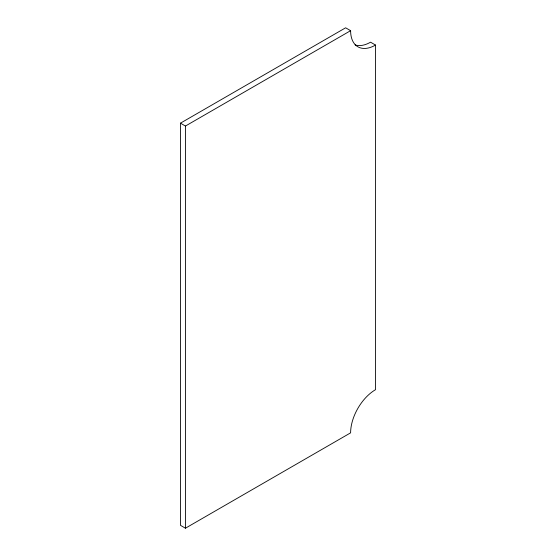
<?xml version="1.0" encoding="UTF-8"?>
<svg xmlns="http://www.w3.org/2000/svg" width="556" height="556" viewBox="0 0 556 556"><rect width="100%" height="100%" fill="white"/><g stroke="black" fill="none" stroke-linecap="round" stroke-linejoin="round"><path stroke-width="0.83" d="M180.464 123.161L345.63 27.8L350.614 30.677A35.243 20.35 -60 0 0 375.536 45.064L375.536 389.68A35.243 20.35 -60 0 0 350.614 432.839L185.447 528.2L180.464 525.323L180.464 123.161L185.447 126.038L350.614 30.677M375.536 45.064L370.553 42.187A35.243 20.35 -60 0 1 355.11 44.911M185.447 126.038L185.447 528.2"/></g></svg>
